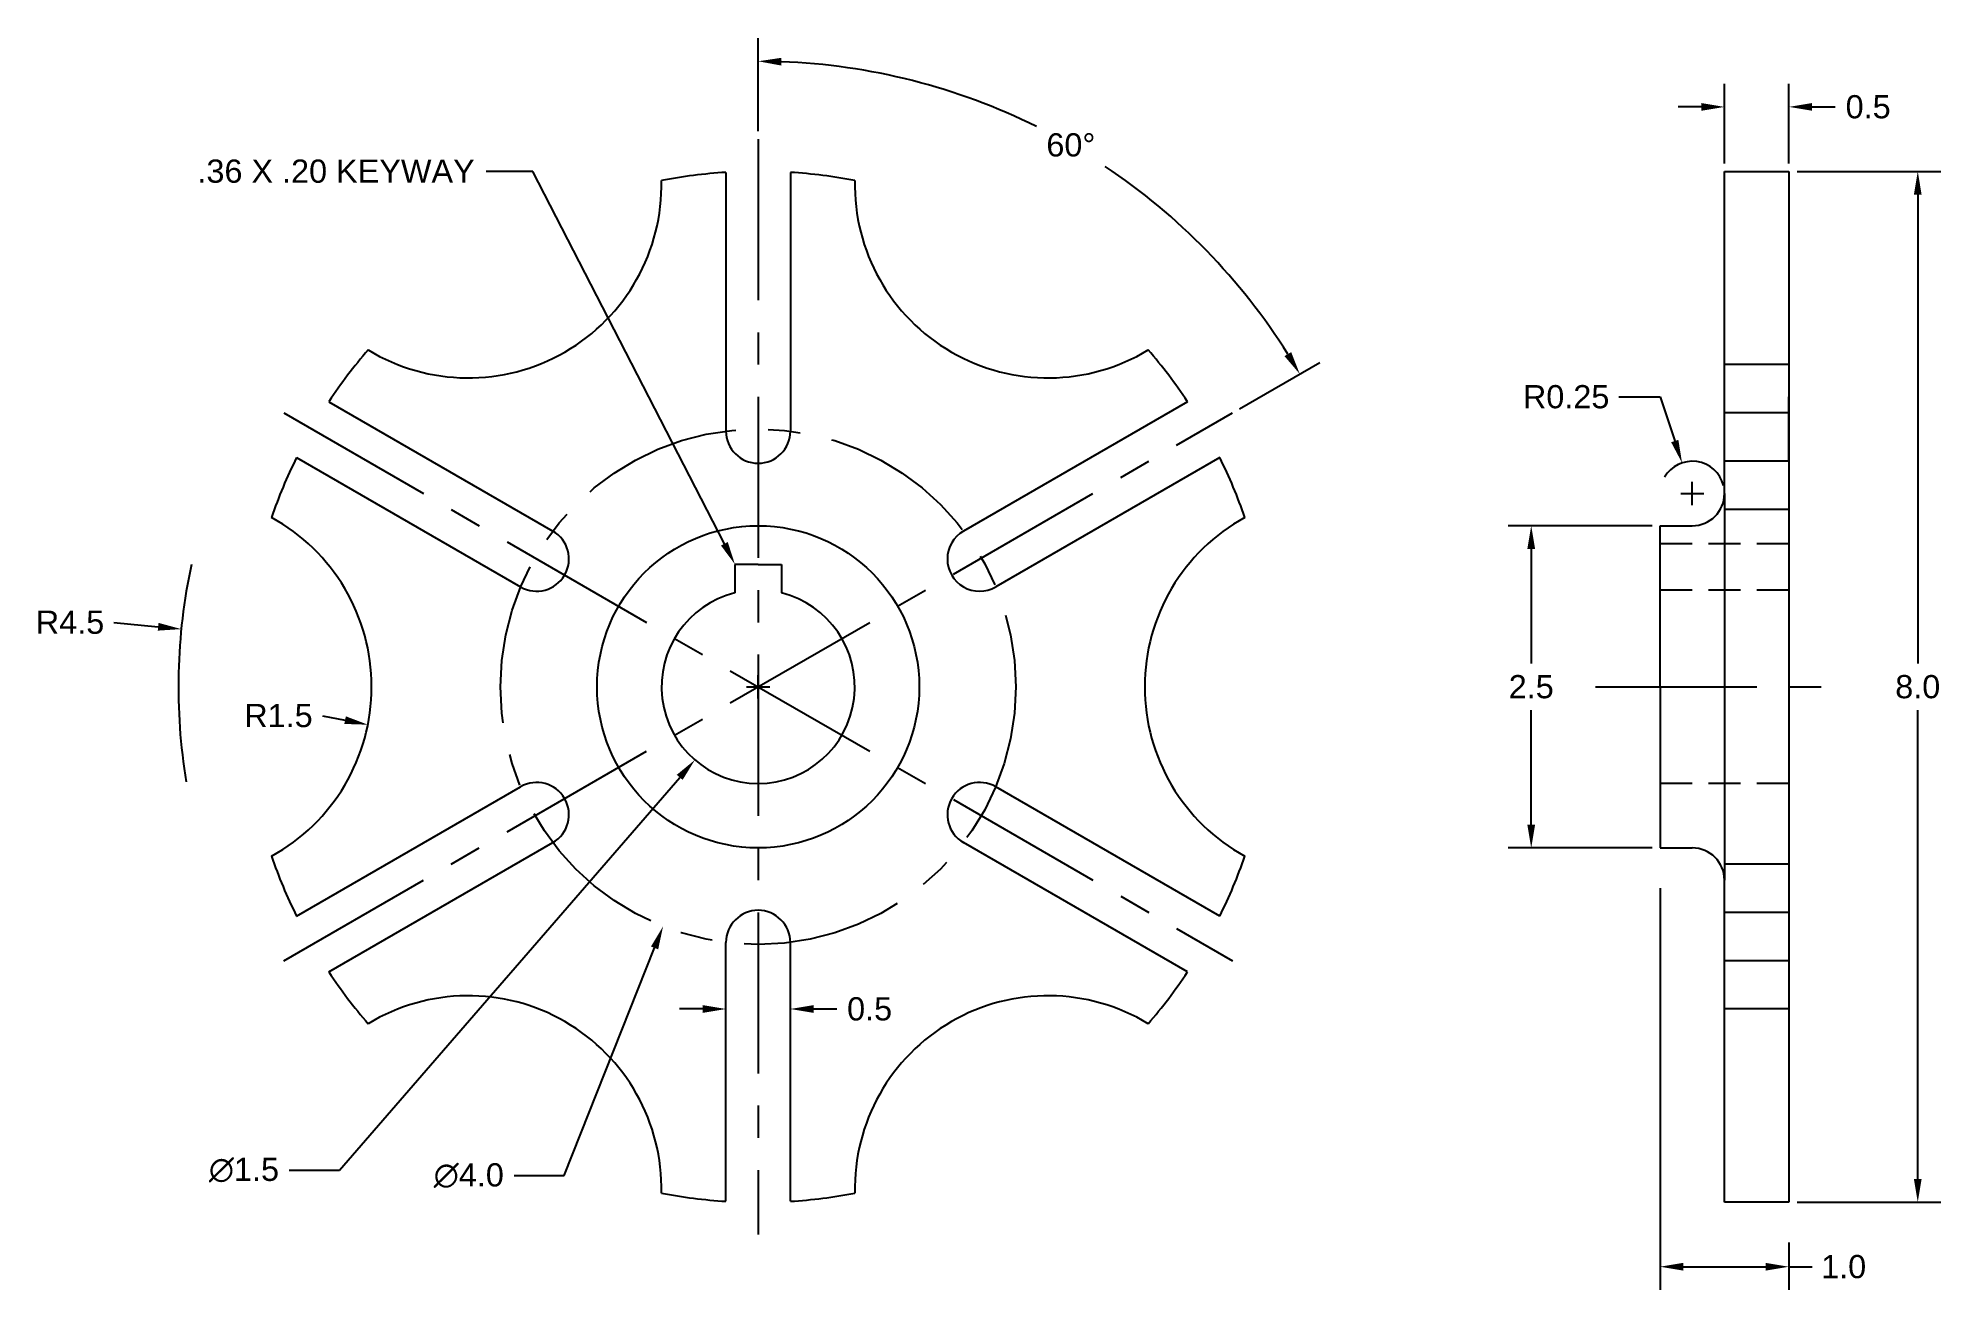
# Model space of a CAD drawing. Header units: inches. Extents: x 1.9 to 16.7, y 2.8 to 12.5.
import ezdxf
from ezdxf import colors
from ezdxf.entities.mleader import LeaderData, LeaderLine
from ezdxf.math import Vec2, Vec3

# ---------------------------------------------------------------- set-up
doc = ezdxf.new("R2010")
doc.units = ezdxf.units.IN
doc.header["$MEASUREMENT"] = 0
doc.linetypes.add('CENTER', pattern=[2, 1.25, -0.25, 0.25, -0.25])
doc.linetypes.add('HIDDEN', pattern=[0.375, 0.25, -0.125])
doc.layers.get('Defpoints').update_dxf_attribs({"color": 254})
for name, color, linetype in [('center', 4, 'CENTER'), ('dimensions', 3, 'Continuous'), ('hidden', 2, 'HIDDEN')]:
    doc.layers.add(name, color=color, linetype=linetype)
doc.styles.get("Standard").update_dxf_attribs({"font": 'arial.ttf'})
doc.dimstyles.get("Standard").update_dxf_attribs({"dimtxt": 0.18, "dimasz": 0.18, "dimexe": 0.18, "dimexo": 0.0625, "dimgap": 0.09, "dimtad": 0, "dimtih": 1, "dimtoh": 1, "dimdec": 4, "dimzin": 0, "dimdsep": 46, "dimtxsty": 'Standard', "dimcen": 0.09, "dimadec": 0, "dimazin": 0, "dimtfac": 1, "dimtdec": 4, "dimtofl": 0, "dimtmove": 0, "dimatfit": 3, "dimfxl": 1, "dimtolj": 1, "dimtzin": 0, "dimarcsym": 0})

# ---------------------------------------------------------------- blocks, each defined once
blk = doc.blocks.new('*D5')
at = {"layer": 'Defpoints', "color": 0, "transparency": 16777216}
for p in [(15.5, 12), (15, 11.5), (15.5, 11.5)]:
    blk.add_point(p, dxfattribs=at)
at = {"layer": 'dimensions', "color": 0, "lineweight": -2, "transparency": 16777216}
for p, q in [((15, 11.562), (15, 12.18)), ((15.5, 11.562), (15.5, 12.18)), ((14.82, 12), (14.64, 12)), ((15.68, 12), (15.86, 12))]:
    blk.add_line(p, q, dxfattribs=at)
at = {"layer": 'dimensions', "color": 0, "transparency": 16777216}
for points in [[(14.82, 12.03), (14.82, 11.97), (15, 12)], [(15.68, 12.03), (15.68, 11.97), (15.5, 12)]]:
    blk.add_solid(points, dxfattribs=at)
at = {"layer": 'dimensions', "color": 0, "transparency": 16777216, "insert": (16.115, 12), "char_height": 0.18, "attachment_point": 5}
blk.add_mtext('\\A1;0.5', dxfattribs=at)
blk = doc.blocks.new('*D6')
at = {"layer": 'Defpoints', "color": 0, "transparency": 16777216}
for p in [(14.5, 6), (15.5, 3.25), (15.5, 3)]:
    blk.add_point(p, dxfattribs=at)
at = {"layer": 'dimensions', "color": 0, "lineweight": -2, "transparency": 16777216}
for p, q in [((14.5, 5.938), (14.5, 2.82)), ((15.5, 3.188), (15.5, 2.82)), ((14.68, 3), (15.32, 3)), ((15.5, 3), (15.68, 3))]:
    blk.add_line(p, q, dxfattribs=at)
at = {"layer": 'dimensions', "color": 0, "transparency": 16777216}
for points in [[(14.68, 3.03), (14.68, 2.97), (14.5, 3)], [(15.32, 3.03), (15.32, 2.97), (15.5, 3)]]:
    blk.add_solid(points, dxfattribs=at)
at = {"layer": 'dimensions', "color": 0, "transparency": 16777216, "insert": (15.925, 3), "char_height": 0.18, "attachment_point": 5}
blk.add_mtext('\\A1;1.0', dxfattribs=at)
blk = doc.blocks.new('*D8')
at = {"layer": 'Defpoints', "color": 0, "transparency": 16777216}
for p in [(14.5, 8.75), (13.5, 6.25), (14.5, 6.25)]:
    blk.add_point(p, dxfattribs=at)
at = {"layer": 'dimensions', "color": 0, "lineweight": -2, "transparency": 16777216}
for p, q in [((14.438, 8.75), (13.32, 8.75)), ((13.5, 8.57), (13.5, 7.682)), ((13.5, 6.43), (13.5, 7.318)), ((14.438, 6.25), (13.32, 6.25))]:
    blk.add_line(p, q, dxfattribs=at)
at = {"layer": 'dimensions', "color": 0, "transparency": 16777216}
for points in [[(13.47, 8.57), (13.53, 8.57), (13.5, 8.75)], [(13.47, 6.43), (13.53, 6.43), (13.5, 6.25)]]:
    blk.add_solid(points, dxfattribs=at)
at = {"layer": 'dimensions', "color": 0, "transparency": 16777216, "insert": (13.5, 7.5), "char_height": 0.18, "attachment_point": 5}
blk.add_mtext('\\A1;2.5', dxfattribs=at)
blk = doc.blocks.new('*D9')
at = {"layer": 'Defpoints', "color": 0, "transparency": 16777216}
for p in [(15.5, 11.5), (15.5, 3.5), (16.5, 3.5)]:
    blk.add_point(p, dxfattribs=at)
at = {"layer": 'dimensions', "color": 0, "lineweight": -2, "transparency": 16777216}
for p, q in [((15.563, 11.5), (16.68, 11.5)), ((16.5, 11.32), (16.5, 7.682)), ((16.5, 3.68), (16.5, 7.318)), ((15.563, 3.5), (16.68, 3.5))]:
    blk.add_line(p, q, dxfattribs=at)
at = {"layer": 'dimensions', "color": 0, "transparency": 16777216}
for points in [[(16.47, 11.32), (16.53, 11.32), (16.5, 11.5)], [(16.47, 3.68), (16.53, 3.68), (16.5, 3.5)]]:
    blk.add_solid(points, dxfattribs=at)
at = {"layer": 'dimensions', "color": 0, "transparency": 16777216, "insert": (16.5, 7.5), "char_height": 0.18, "attachment_point": 5}
blk.add_mtext('\\A1;8.0', dxfattribs=at)
blk = doc.blocks.new('*D10')
at = {"layer": 'Defpoints', "color": 0, "transparency": 16777216}
for p in [(14.671, 9.237), (14.75, 9)]:
    blk.add_point(p, dxfattribs=at)
at = {"layer": 'dimensions', "color": 0, "lineweight": -2, "transparency": 16777216}
for p, q in [((14.181, 9.75), (14.5, 9.75)), ((14.5, 9.75), (14.614, 9.408)), ((14.75, 8.91), (14.75, 9.09)), ((14.66, 9), (14.84, 9))]:
    blk.add_line(p, q, dxfattribs=at)
blk.add_arc((14.75, 9), 0.25, 14.3239, 149.6879, dxfattribs=at)
at = {"layer": 'dimensions', "color": 0, "transparency": 16777216}
blk.add_solid([(14.642, 9.417), (14.586, 9.398), (14.671, 9.237)], dxfattribs=at)
at = {"layer": 'dimensions', "color": 0, "transparency": 16777216, "insert": (13.771, 9.75), "char_height": 0.18, "attachment_point": 5}
blk.add_mtext('\\A1;R0.25', dxfattribs=at)
blk = doc.blocks.new('*D11')
at = {"layer": 'Defpoints', "color": 0, "transparency": 16777216}
for p in [(7.5, 11.75), (10.62, 11.218), (11.181, 9.625), (3.819, 5.375), (7.5, 3.25)]:
    blk.add_point(p, dxfattribs=at)
at = {"layer": 'dimensions', "color": 0, "lineweight": -2, "transparency": 16777216}
for p, q in [((7.5, 11.812), (7.5, 12.534)), ((11.235, 9.656), (11.86, 10.017))]:
    blk.add_line(p, q, dxfattribs=at)
for start, end in [(63.5777, 87.8752), (32.1248, 56.2882)]:
    blk.add_arc((7.5, 7.5), 4.854, start, end, dxfattribs=at)
at = {"layer": 'dimensions', "color": 0, "transparency": 16777216}
for points in [[(7.679, 12.321), (7.681, 12.381), (7.5, 12.354)], [(11.637, 10.097), (11.585, 10.066), (11.704, 9.927)]]:
    blk.add_solid(points, dxfattribs=at)
at = {"layer": 'dimensions', "color": 0, "transparency": 16777216, "insert": (9.927, 11.704), "char_height": 0.18, "attachment_point": 5}
blk.add_mtext('\\A1;60°', dxfattribs=at)
blk = doc.blocks.new('*D12')
at = {"layer": 'Defpoints', "color": 0, "transparency": 16777216}
for p in [(3.022, 7.948), (7.5, 7.5)]:
    blk.add_point(p, dxfattribs=at)
at = {"layer": 'dimensions', "color": 0, "lineweight": -2, "transparency": 16777216}
for p, q in [((2.5, 8), (2.843, 7.966)), ((7.5, 7.41), (7.5, 7.59)), ((7.41, 7.5), (7.59, 7.5))]:
    blk.add_line(p, q, dxfattribs=at)
at = {"layer": 'dimensions', "color": 0, "transparency": 16777216}
blk.add_solid([(2.846, 7.996), (2.84, 7.936), (3.022, 7.948)], dxfattribs=at)
at = {"layer": 'dimensions', "color": 0, "transparency": 16777216, "insert": (2.159, 8), "char_height": 0.18, "attachment_point": 5}
blk.add_mtext('\\A1;R4.5', dxfattribs=at)
blk = doc.blocks.new('*D13')
at = {"layer": 'Defpoints', "color": 0, "transparency": 16777216}
for p in [(7.25, 5), (7.75, 5), (7.75, 5)]:
    blk.add_point(p, dxfattribs=at)
at = {"layer": 'dimensions', "color": 0, "lineweight": -2, "transparency": 16777216}
for p, q in [((7.25, 5.062), (7.25, 5.18)), ((7.75, 5.062), (7.75, 5.18)), ((7.07, 5), (6.89, 5)), ((7.93, 5), (8.11, 5))]:
    blk.add_line(p, q, dxfattribs=at)
at = {"layer": 'dimensions', "color": 0, "transparency": 16777216}
for points in [[(7.07, 5.03), (7.07, 4.97), (7.25, 5)], [(7.93, 5.03), (7.93, 4.97), (7.75, 5)]]:
    blk.add_solid(points, dxfattribs=at)
at = {"layer": 'dimensions', "color": 0, "transparency": 16777216, "insert": (8.365, 5), "char_height": 0.18, "attachment_point": 5}
blk.add_mtext('\\A1;0.5', dxfattribs=at)
blk = doc.blocks.new('*D14')
at = {"layer": 'Defpoints', "color": 0, "transparency": 16777216}
for p in [(7.991, 8.067), (7.009, 6.933)]:
    blk.add_point(p, dxfattribs=at)
at = {"layer": 'dimensions', "color": 0, "lineweight": -2, "transparency": 16777216}
for p, q in [((7.5, 7.41), (7.5, 7.59)), ((7.41, 7.5), (7.59, 7.5)), ((4.25, 3.75), (6.891, 6.797)), ((3.861, 3.75), (4.25, 3.75))]:
    blk.add_line(p, q, dxfattribs=at)
at = {"layer": 'dimensions', "color": 0, "transparency": 16777216}
blk.add_solid([(6.868, 6.817), (6.914, 6.778), (7.009, 6.933)], dxfattribs=at)
at = {"layer": 'dimensions', "color": 0, "transparency": 16777216, "insert": (3.509, 3.75), "char_height": 0.18, "attachment_point": 5}
blk.add_mtext('\\A1;∅1.5', dxfattribs=at)
blk = doc.blocks.new('*D15')
at = {"layer": 'Defpoints', "color": 0, "transparency": 16777216}
for p in [(3, 7.5), (4.471, 7.206)]:
    blk.add_point(p, dxfattribs=at)
at = {"layer": 'dimensions', "color": 0, "lineweight": -2, "transparency": 16777216}
blk.add_line((4.118, 7.276), (4.294, 7.241), dxfattribs=at)
at = {"layer": 'dimensions', "color": 0, "transparency": 16777216}
blk.add_solid([(4.3, 7.271), (4.288, 7.212), (4.471, 7.206)], dxfattribs=at)
at = {"layer": 'dimensions', "color": 0, "transparency": 16777216, "insert": (3.777, 7.276), "char_height": 0.18, "attachment_point": 5}
blk.add_mtext('\\A1;R1.5', dxfattribs=at)
blk = doc.blocks.new('*D16')
at = {"layer": 'Defpoints', "color": 0, "transparency": 16777216}
for p in [(8.238, 9.359), (6.762, 5.641)]:
    blk.add_point(p, dxfattribs=at)
at = {"layer": 'dimensions', "color": 0, "lineweight": -2, "transparency": 16777216}
for p, q in [((7.5, 7.41), (7.5, 7.59)), ((7.41, 7.5), (7.59, 7.5)), ((5.995, 3.707), (6.696, 5.474)), ((5.605, 3.707), (5.995, 3.707))]:
    blk.add_line(p, q, dxfattribs=at)
at = {"layer": 'dimensions', "color": 0, "transparency": 16777216}
blk.add_solid([(6.668, 5.485), (6.724, 5.463), (6.762, 5.641)], dxfattribs=at)
at = {"layer": 'dimensions', "color": 0, "transparency": 16777216, "insert": (5.254, 3.707), "char_height": 0.18, "attachment_point": 5}
blk.add_mtext('\\A1;∅4.0', dxfattribs=at)

msp = doc.modelspace()

# ---------------------------------------------------------------- linework, layer by layer
for p, q in [((7.25, 11.49218), (7.25, 9.48431)), ((7.75, 11.49218), (7.75, 9.48431)), ((15, 9), (15, 11.5)), ((15, 11.5), (15.5, 11.5)), ((15.5, 11.5), (15.5, 3.5)), ((15.5, 10), (15, 10)), ((15.5, 9.5), (15.5, 9.75)), ((4.16767, 9.7126), (5.90653, 8.70866)), ((10.83233, 9.7126), (9.09347, 8.70866)), ((15.5, 9.625), (15, 9.625)), ((15.5, 9.625), (15, 9.625)), ((15.5, 9.25), (15.5, 9.5)), ((3.91767, 9.27958), (5.65653, 8.27565)), ((11.08233, 9.27958), (9.34347, 8.27565)), ((15.5, 9.25), (15, 9.25)), ((15, 9), (15, 6)), ((15.5, 8.875), (15, 8.875)), ((14.5, 7.5), (14.5, 8.75)), ((14.5, 8.75), (14.75, 8.75)), ((7.5, 8.45), (7.32, 8.45)), ((7.32, 8.45), (7.32, 8.22808)), ((7.5, 8.45), (7.68, 8.45)), ((7.68, 8.45), (7.68, 8.22808)), ((14.5, 7.5), (14.5, 6.25)), ((3.91767, 5.72042), (5.65653, 6.72435)), ((11.08233, 5.72042), (9.34347, 6.72435)), ((4.16767, 5.2874), (5.90653, 6.29134)), ((10.83233, 5.2874), (9.09347, 6.29134)), ((14.5, 6.25), (14.75, 6.25)), ((15.5, 6.125), (15, 6.125)), ((15, 3.5), (15, 6)), ((15.5, 5.75), (15, 5.75)), ((7.25, 3.50782), (7.25, 5.51569)), ((7.75, 3.50782), (7.75, 5.51569)), ((15.5, 5.375), (15, 5.375)), ((15.5, 5.375), (15, 5.375)), ((15.5, 5), (15, 5)), ((15.5, 3.5), (15, 3.5))]:
    msp.add_line(p, q)
msp.add_circle((7.5, 7.5), 1.25)
for centre, radius, start, end in [((5.25, 11.39711), 1.5, 238.782205, 1.217795), ((7.5, 7.5), 4, 93.583322, 100.811864), ((7.5, 7.5), 4, 79.188136, 86.416678), ((9.75, 11.39711), 1.5, 178.782205, 301.217795), ((7.5, 7.5), 4, 139.188136, 146.416678), ((7.5, 7.5), 4, 33.583322, 40.811864), ((7.5, 9.48431), 0.25, 180, 0), ((7.5, 7.5), 4, 153.583322, 160.811864), ((7.5, 7.5), 4, 19.188136, 26.416678), ((14.75, 9), 0.25, 270, 0), ((3, 7.5), 1.5, 298.782205, 61.217795), ((12, 7.5), 1.5, 118.782205, 241.217795), ((5.78153, 8.49216), 0.25, 240, 60), ((9.21847, 8.49216), 0.25, 120, 300), ((7.5, 7.5), 4.5, 167.814587, 189.438314), ((7.5, 7.5), 0.75, 103.88654, 76.11346), ((5.78153, 6.50784), 0.25, 300, 120), ((9.21847, 6.50784), 0.25, 60, 240), ((14.75, 6), 0.25, 0, 90), ((7.5, 7.5), 4, 199.188136, 206.416678), ((7.5, 7.5), 4, 333.583322, 340.811864), ((7.5, 5.51569), 0.25, 0, 180), ((7.5, 7.5), 4, 213.583322, 220.811864), ((7.5, 7.5), 4, 319.188136, 326.416678), ((5.25, 3.60289), 1.5, 358.782205, 121.217795), ((9.75, 3.60289), 1.5, 58.782205, 181.217795), ((7.5, 7.5), 4, 259.188136, 266.416678), ((7.5, 7.5), 4, 273.583322, 280.811864)]:
    msp.add_arc(centre, radius, start, end)
at = {"layer": 'center'}
for p, q in [((7.5, 11.75), (7.5, 3.25)), ((3.81939, 9.625), (11.18061, 5.375)), ((3.81939, 5.375), (11.18061, 9.625)), ((14, 7.5), (16, 7.5))]:
    msp.add_line(p, q, dxfattribs=at)
msp.add_circle((7.5, 7.5), 2, dxfattribs=at)
at = {"layer": 'hidden'}
for p, q in [((15.5, 8.61), (14.5, 8.61)), ((15.5, 8.25), (14.5, 8.25)), ((15.5, 6.75), (14.5, 6.75))]:
    msp.add_line(p, q, dxfattribs=at)

# ---------------------------------------------------------------- dimensions: what is measured, and where the dimension line sits
at = {"layer": 'dimensions'}
dim = msp.add_angular_dim_2l(base=(10.62017, 11.21847), line1=((3.81939, 5.375), (11.18061, 9.625)), line2=((7.5, 11.75), (7.5, 3.25)), dimstyle='Standard', dxfattribs=at)
dim.commit()
dim.dimension.update_dxf_attribs({"geometry": '*D11', "text_midpoint": (9.92706, 11.70379)})
for base, p1, p2, picture, middle in [((15.5, 12), (15, 11.5), (15.5, 11.5), '*D5', (16.11453, 12)), ((15.5, 3), (14.5, 6), (15.5, 3.25), '*D6', (15.92508, 3)), ((7.75, 5), (7.25, 5), (7.75, 5), '*D13', (8.36453, 5))]:
    dim = msp.add_linear_dim(base=base, p1=p1, p2=p2, dimstyle='Standard', override={"dimdec": 1}, dxfattribs=at)
    dim.commit()
    dim.dimension.update_dxf_attribs({"geometry": picture, "text_midpoint": middle})
for base, p1, p2, picture, middle in [((16.5, 3.5), (15.5, 11.5), (15.5, 3.5), '*D9', (16.5, 7.5)), ((13.5, 6.25), (14.5, 8.75), (14.5, 6.25), '*D8', (13.5, 7.5))]:
    dim = msp.add_linear_dim(base=base, p1=p1, p2=p2, angle=90, dimstyle='Standard', override={"dimdec": 1}, dxfattribs=at)
    dim.commit()
    dim.dimension.update_dxf_attribs({"geometry": picture, "text_midpoint": middle})
for center, mpoint, override, picture, middle in [((14.75, 9), (14.67094, 9.23717), {"dimdec": 2}, '*D10', (13.77055, 9.75)), ((7.5, 7.5), (3.02233, 7.94777), {"dimdec": 1}, '*D12', (2.5, 8)), ((3, 7.5), (4.47087, 7.20583), {"dimdec": 1}, '*D15', (4.11786, 7.27643))]:
    dim = msp.add_radius_dim(center=center, mpoint=mpoint, dimstyle='Standard', override=override, dxfattribs=at)
    dim.commit()
    dim.dimension.update_dxf_attribs({"geometry": picture, "text_midpoint": middle, "dimtype": 164})
for p1, p2, picture, middle in [((8.23764, 9.359), (6.76236, 5.641), '*D16', (5.25353, 3.70654)), ((7.9912, 8.06677), (7.0088, 6.93323), '*D14', (3.50876, 3.75))]:
    dim = msp.add_diameter_dim_2p(p1=p1, p2=p2, dimstyle='Standard', override={"dimdec": 1}, dxfattribs=at)
    dim.commit()
    dim.dimension.update_dxf_attribs({"geometry": picture, "text_midpoint": middle, "dimtype": 163})

# ---------------------------------------------------------------- leaders
ml = msp.add_multileader_mtext('Standard', dxfattribs=at)
ml.set_content('{\\C256;.36 X .20 KEYWAY}', color=256)
ml.set_leader_properties()
ml.build(insert=Vec2(0, 0))
ml.multileader.update_dxf_attribs({"dogleg_length": 0.36, "arrow_head_size": 0.18})
ctx = ml.context
ctx.base_point, ctx.char_height, ctx.arrow_head_size, ctx.landing_gap_size, ctx.plane_origin = Vec3(3.08241, 11.5), 0.18, 0.18, 0.09, Vec3(7.32, 8.45)
ctx.text_align_type = 2
notes = []
notes.append((ctx, [(0, (1, 1, 0), (5.75, 11.5), (-1, 0), 0.36, [(0, [(7.32, 8.45)], 0, [])])]))
ctx.mtext.insert, ctx.mtext.alignment, ctx.mtext.flow_direction = Vec3(5.3, 11.5916), 3, 5
for ctx, leaders in notes:
    for number, flags, end, landing, length, lines in leaders:
        leader = LeaderData()
        leader.index, (leader.has_last_leader_line, leader.has_dogleg_vector, leader.attachment_direction) = number, flags
        leader.last_leader_point, leader.dogleg_vector, leader.dogleg_length = Vec3(end), Vec3(landing), length
        for number, points, colour, breaks in lines:
            line = LeaderLine()
            line.index, line.vertices, line.color, line.breaks = number, Vec3.list(points), colors.encode_raw_color(colour), breaks
            leader.lines.append(line)
        ctx.leaders.append(leader)

doc.saveas('drawing.dxf')
